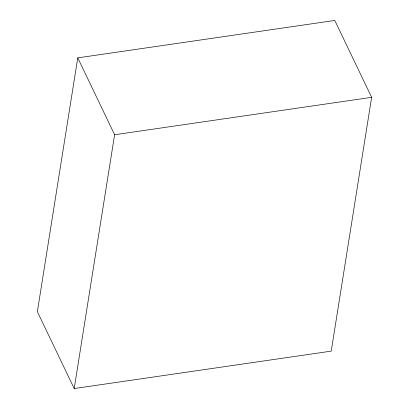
<?xml version="1.0" encoding="UTF-8"?>
<svg xmlns="http://www.w3.org/2000/svg" width="409" height="409" viewBox="0 0 409 409"><rect width="100%" height="100%" fill="white"/><g stroke="black" fill="none" stroke-linecap="round" stroke-linejoin="round"><path stroke-width="0.61" d="M77.771 57.863L37.362 311.668L74.203 388.55L331.229 351.137L371.638 97.332L334.797 20.45L77.771 57.863L114.607 134.75L74.203 388.55M114.607 134.75L371.638 97.332"/></g></svg>
